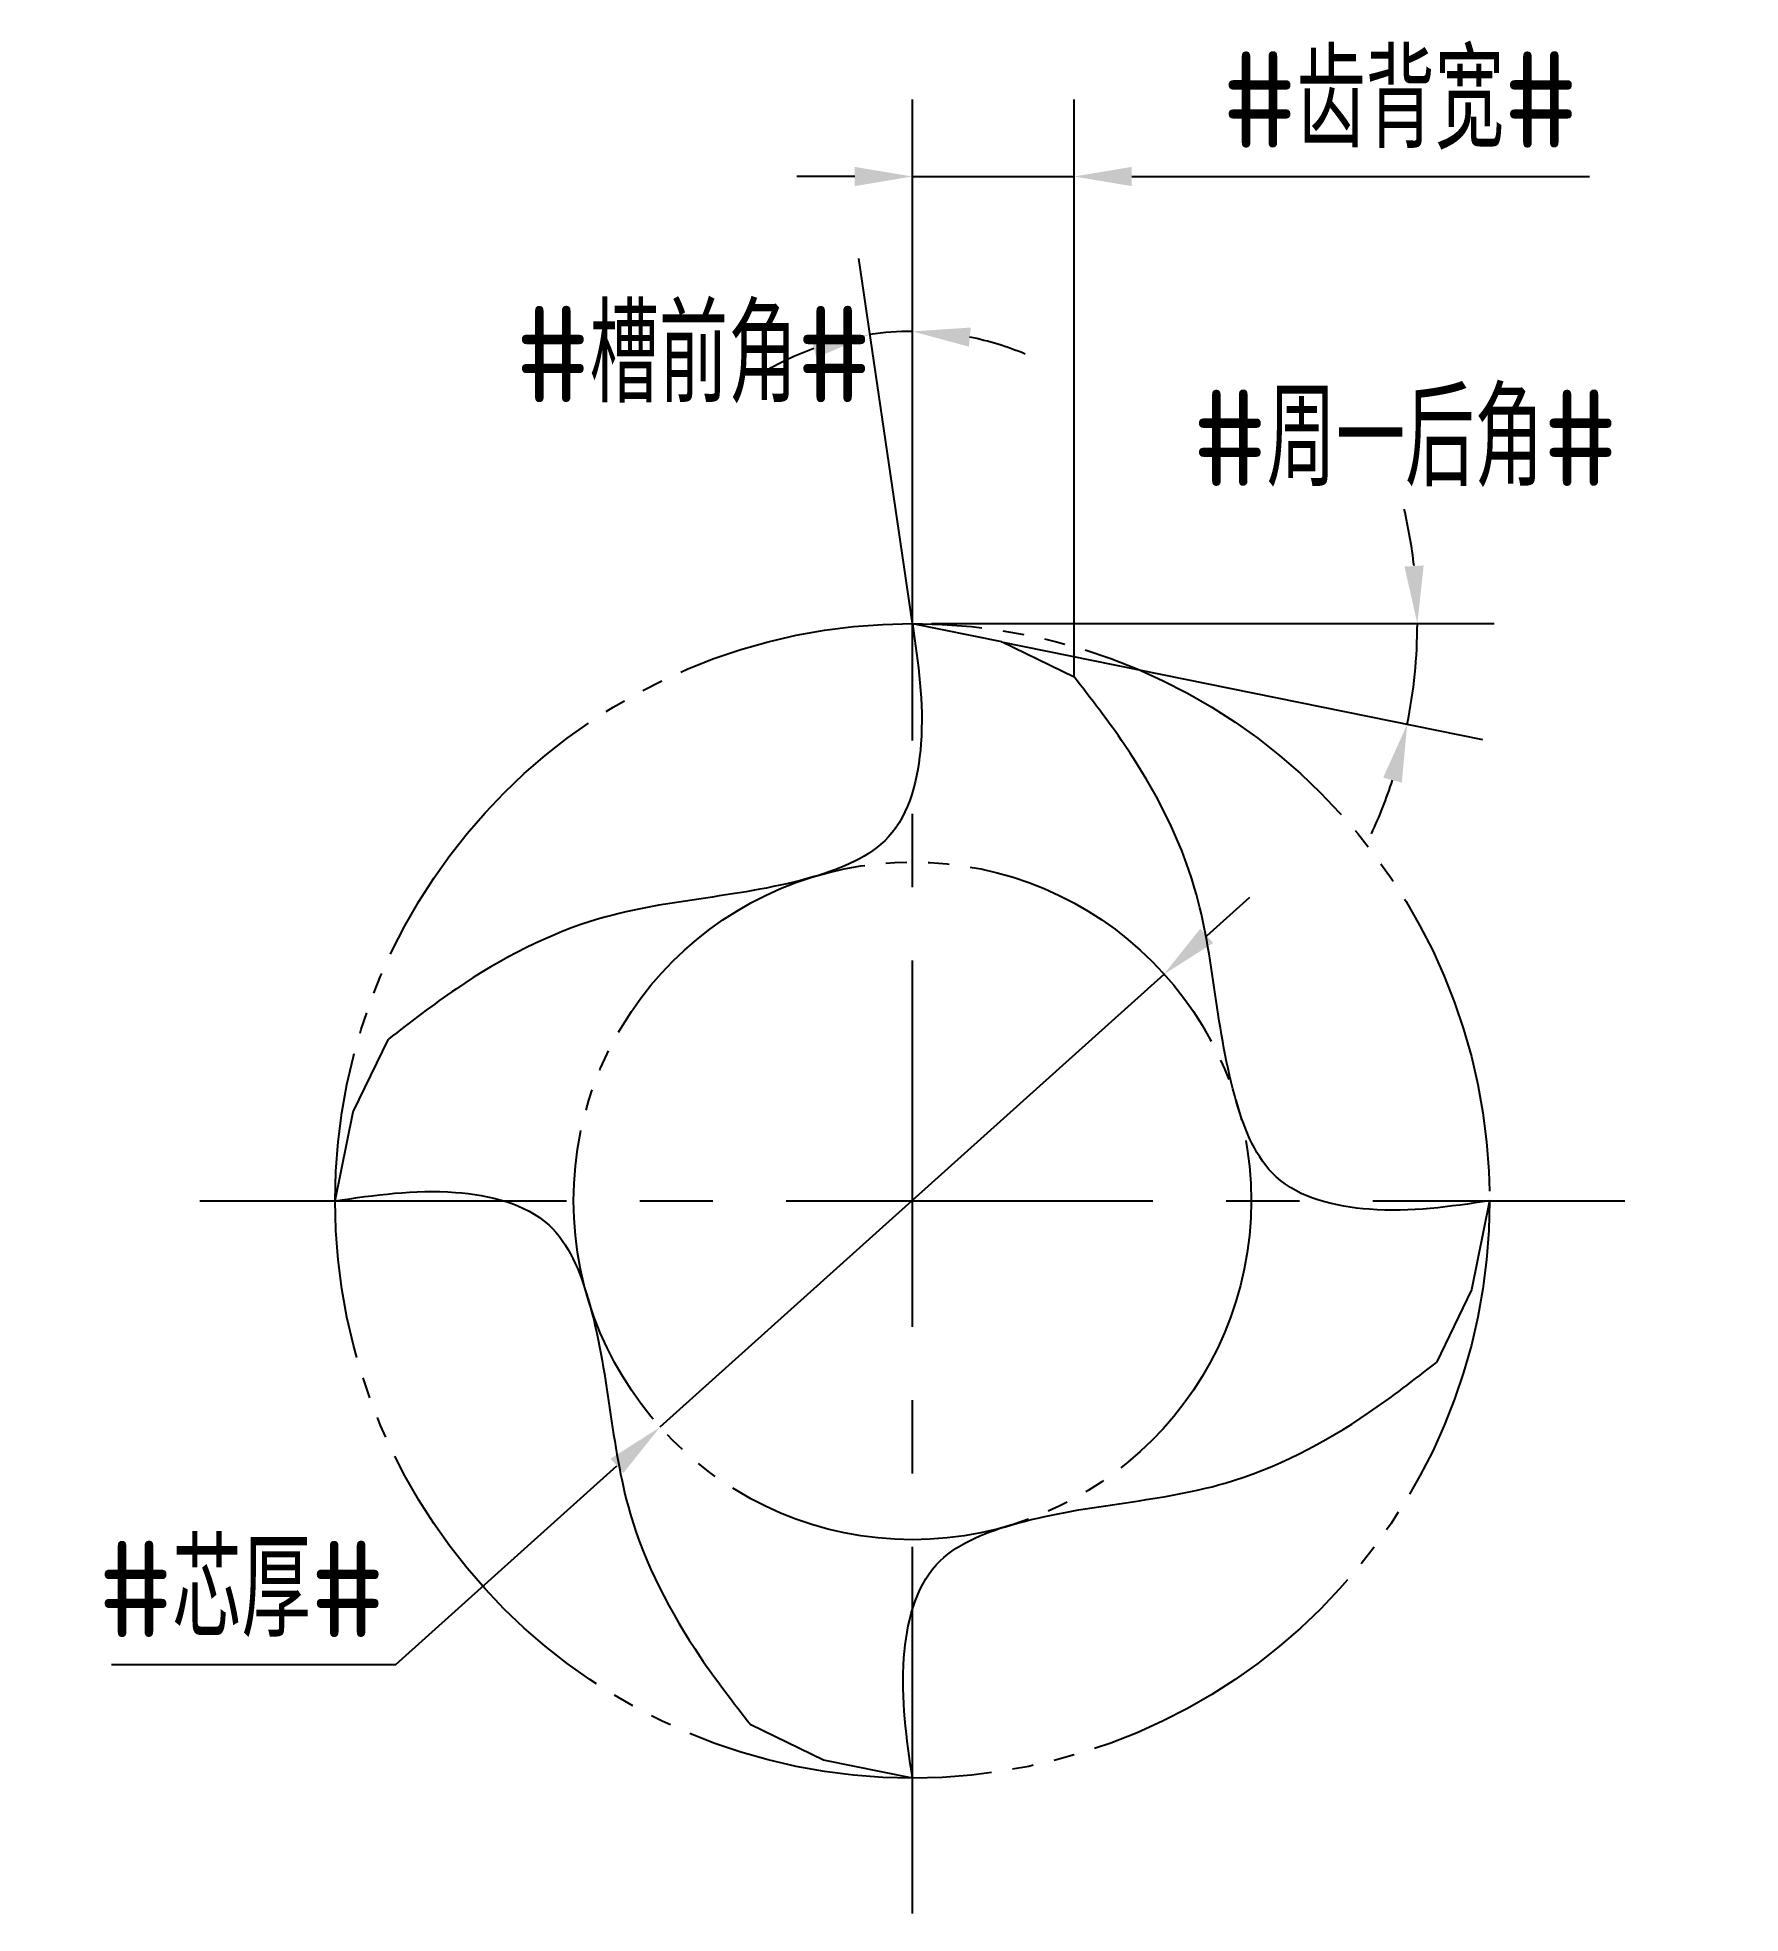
# Model space of a CAD drawing. Header units: millimetres. Extents: x 433.9 to 478.1, y 513.8 to 562.5.
import ezdxf

# ---------------------------------------------------------------- set-up
doc = ezdxf.new("R2010")
doc.units = ezdxf.units.MM
for name, pattern in [('ACAD_ISO04W100', [30, 24, -3, 0, -3]), ('CENTER', [50.8, 31.75, -6.35, 6.35, -6.35]), ('JIS_09_08', [10.75, 8, -0.55, 0.55, -0.55, 0.55, -0.55])]:
    doc.linetypes.add(name, pattern=pattern)
for name, color, linetype in [('中心线', 2, 'ACAD_ISO04W100'), ('标注', 7, 'Continuous'), ('虚线轮廓', 1, 'Continuous'), ('轮廓', 4, 'Continuous')]:
    doc.layers.add(name, color=color, linetype=linetype)
doc.styles.add('CFST0', font='gbenor.shx', dxfattribs={"bigfont": 'gbcbig.shx'})
doc.dimstyles.new('TYToolDesignC1-1', dxfattribs={"dimtxt": 2.5, "dimasz": 1.5, "dimexe": 2, "dimexo": 0, "dimtad": 1, "dimtoh": 1, "dimdec": 3, "dimdsep": 46, "dimtxsty": 'CFST0', "dimcen": 2.502, "dimclrd": 3, "dimclre": 3, "dimclrt": 3, "dimazin": 2, "dimtfac": 1, "dimtdec": 3, "dimtmove": 0, "dimatfit": 3, "dimfxl": 1, "dimarcsym": 0})

# ---------------------------------------------------------------- blocks, each defined once
blk = doc.blocks.new('*D3')
at = {"layer": 'Defpoints', "color": 0, "transparency": 16777216}
for p in [(463.128, 538.201), (450.031, 526.433)]:
    blk.add_point(p, dxfattribs=at)
at = {"layer": '标注', "color": 3, "lineweight": -2, "transparency": 16777216}
for p, q in [((464.243, 539.204), (465.359, 540.206)), ((463.128, 538.201), (450.031, 526.433)), ((443.168, 520.266), (448.915, 525.431)), ((435.778, 520.266), (443.168, 520.266))]:
    blk.add_line(p, q, dxfattribs=at)
at = {"layer": '标注', "color": 3, "transparency": 16777216}
for points in [[(464.076, 539.39), (464.41, 539.018), (463.128, 538.201)], [(448.748, 525.616), (449.083, 525.245), (450.031, 526.433)]]:
    blk.add_solid(points, dxfattribs=at)
at = {"layer": '标注', "color": 3, "transparency": 16777216, "insert": (439.161, 522.224), "char_height": 2.5, "attachment_point": 5, "style": 'CFST0'}
blk.add_mtext('#芯厚#', dxfattribs=at)
blk = doc.blocks.new('*D4')
at = {"layer": 'Defpoints', "color": 0, "transparency": 16777216}
for p in [(456.225, 554.901), (456.594, 547.317), (456.594, 547.317), (456.594, 546.377), (456.854, 545.547)]:
    blk.add_point(p, dxfattribs=at)
at = {"layer": '标注', "color": 3, "lineweight": -2, "transparency": 16777216}
for q in [(455.2, 556.808), (456.594, 556.91)]:
    blk.add_line((456.594, 547.317), q, dxfattribs=at)
for start, end in [(90, 98.3566), (67.3236, 78.6618), (109.6948, 121.033)]:
    blk.add_arc((456.594, 547.317), 7.592, start, end, dxfattribs=at)
at = {"layer": '标注', "color": 3, "transparency": 16777216}
for points in [[(453.975, 554.708), (454.096, 554.223), (455.491, 554.829)], [(458.062, 554.513), (458.112, 555.01), (456.594, 554.91)]]:
    blk.add_solid(points, dxfattribs=at)
at = {"layer": '标注', "color": 3, "transparency": 16777216, "insert": (450.905, 554.302), "char_height": 2.5, "attachment_point": 5, "style": 'CFST0'}
blk.add_mtext('#槽前角#', dxfattribs=at)
blk = doc.blocks.new('*D6')
at = {"layer": 'Defpoints', "color": 0, "transparency": 16777216}
for p in [(456.594, 547.317), (456.594, 547.317), (457.094, 547.317), (458.904, 546.847), (469.6, 545.566)]:
    blk.add_point(p, dxfattribs=at)
at = {"layer": '标注', "color": 3, "lineweight": -2, "transparency": 16777216}
for p, q in [((457.094, 547.317), (471.717, 547.317)), ((458.904, 546.847), (471.413, 544.302))]:
    blk.add_line(p, q, dxfattribs=at)
for start, end in [(6.5529, 13.1057), (348.4994, 0), (335.3937, 341.9465)]:
    blk.add_arc((456.594, 547.317), 13.123, start, end, dxfattribs=at)
at = {"layer": '标注', "color": 3, "transparency": 16777216}
for points in [[(469.881, 548.829), (469.382, 548.8), (469.717, 547.317)], [(468.829, 543.314), (469.313, 543.187), (469.453, 544.701)]]:
    blk.add_solid(points, dxfattribs=at)
at = {"layer": '标注', "color": 3, "transparency": 16777216, "insert": (469.4, 552.126), "char_height": 2.5, "attachment_point": 5, "style": 'CFST0'}
blk.add_mtext('#周一后角#', dxfattribs=at)
blk = doc.blocks.new('*D5')
at = {"layer": 'Defpoints', "color": 0, "transparency": 16777216}
for p in [(460.794, 558.935), (456.594, 547.317), (460.794, 545.937)]:
    blk.add_point(p, dxfattribs=at)
at = {"layer": '标注', "color": 3, "lineweight": -2, "transparency": 16777216}
for p, q in [((456.594, 547.317), (456.594, 560.935)), ((460.794, 545.937), (460.794, 560.935)), ((455.094, 558.935), (453.594, 558.935)), ((456.594, 558.935), (460.794, 558.935)), ((462.294, 558.935), (474.188, 558.935))]:
    blk.add_line(p, q, dxfattribs=at)
at = {"layer": '标注', "color": 3, "transparency": 16777216}
for points in [[(455.094, 559.185), (455.094, 558.685), (456.594, 558.935)], [(462.294, 559.185), (462.294, 558.685), (460.794, 558.935)]]:
    blk.add_solid(points, dxfattribs=at)
at = {"layer": '标注', "color": 3, "transparency": 16777216, "insert": (469.271, 560.906), "char_height": 2.5, "attachment_point": 5, "style": 'CFST0'}
blk.add_mtext('#齿背宽#', dxfattribs=at)

msp = doc.modelspace()

# ---------------------------------------------------------------- linework, layer by layer
at = {"layer": '中心线', "linetype": 'CENTER', "ltscale": 0.3}
for p, q in [((456.5944, 513.7991), (456.5944, 550.8352)), ((438.0763, 532.3172), (475.1124, 532.3172))]:
    msp.add_line(p, q, dxfattribs=at)
at = {"layer": '虚线轮廓', "color": 7, "linetype": 'JIS_09_08'}
for radius in [15, 8.8047]:
    msp.add_circle((456.5944, 532.3172), radius, dxfattribs=at)
at = {"layer": '轮廓', "linetype": 'Continuous'}
for p, q in [((456.5944, 547.3172), (458.9053, 546.8493)), ((458.9053, 546.8493), (460.7944, 545.9346)), ((442.0622, 534.6281), (442.9769, 536.5172)), ((441.5944, 532.3172), (442.0622, 534.6281)), ((471.5944, 532.3172), (471.1265, 530.0062)), ((471.1265, 530.0062), (470.2118, 528.1172)), ((454.2834, 517.7851), (452.3944, 518.6997)), ((454.2834, 517.7851), (452.3944, 518.6997)), ((456.5944, 517.3172), (454.2834, 517.7851)), ((456.5944, 517.3172), (454.2834, 517.7851))]:
    msp.add_line(p, q, dxfattribs=at)
at = {"layer": '轮廓'}
for points in [[(456.5944, 547.3172), (456.8144, 544.1922), (455.9668, 541.7682), (454.0395, 540.743), (448.4686, 539.6516), (444.7416, 537.8299), (442.9769, 536.5172)], [(471.5944, 532.3172), (468.4694, 532.0971), (466.0454, 532.9448), (465.0202, 534.872), (463.9288, 540.4429), (462.1071, 544.1699), (460.7944, 545.9346)], [(441.5944, 532.3172), (444.7193, 532.5372), (447.1433, 531.6896), (448.1685, 529.7623), (449.2599, 524.1914), (451.0816, 520.4644), (452.3944, 518.6997)], [(456.5944, 517.3172), (456.3743, 520.4422), (457.2219, 522.8661), (459.1492, 523.8913), (464.7201, 524.9827), (468.4471, 526.8044), (470.2118, 528.1172)]]:
    msp.add_spline(points, degree=3, dxfattribs=at)

# ---------------------------------------------------------------- dimensions: what is measured, and where the dimension line sits
at = {"layer": '标注'}
dim = msp.add_linear_dim(base=(460.7944, 558.9348), p1=(456.5944, 547.3172), p2=(460.7944, 545.9372), text='#齿背宽#', dimstyle='TYToolDesignC1-1', dxfattribs=at)
dim.commit()
dim.dimension.update_dxf_attribs({"geometry": '*D5', "text_midpoint": (469.2708, 558.9348), "dimtype": 160})
for base, line1, line2, text, picture, middle in [((456.2254, 554.9006), ((456.5944, 547.3172), (456.5944, 546.3772)), ((456.5944, 547.3172), (456.8544, 545.5472)), '#槽前角#', '*D4', (450.9047, 552.3443)), ((469.5996, 545.5664), ((456.5944, 547.3172), (458.9044, 546.8472)), ((456.5944, 547.3172), (457.0944, 547.3172)), '#周一后角#', '*D6', (469.4004, 550.1822))]:
    dim = msp.add_angular_dim_2l(base=base, line1=line1, line2=line2, text=text, dimstyle='TYToolDesignC1-1', dxfattribs=at)
    dim.commit()
    dim.dimension.update_dxf_attribs({"geometry": picture, "text_midpoint": middle, "dimtype": 162})
dim = msp.add_diameter_dim_2p(p1=(463.1275, 538.2012), p2=(450.0312, 526.4331), text='#芯厚#', dimstyle='TYToolDesignC1-1', dxfattribs=at)
dim.commit()
dim.dimension.update_dxf_attribs({"geometry": '*D3', "text_midpoint": (439.1607, 520.266), "dimtype": 163})

doc.saveas('drawing.dxf')
